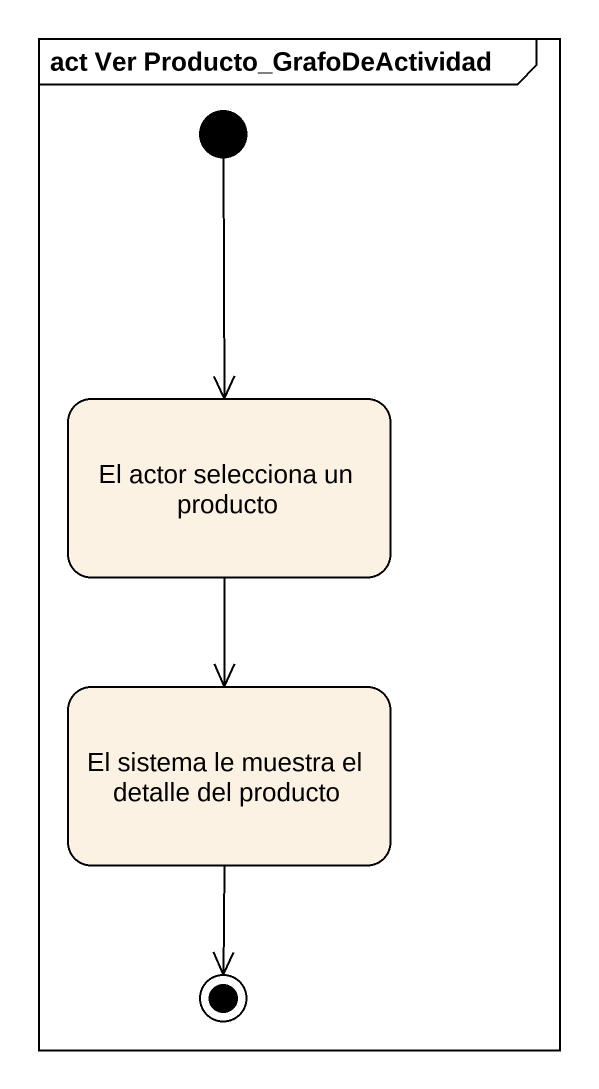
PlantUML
@startuml
mainframe act Ver Producto_GrafoDeActividad
hide empty description
state "El actor selecciona un producto" as El_actor_selecciona_un
state "El sistema le muestra el detalle del producto" as El_sistema_le_muestra_el
[*] --> El_actor_selecciona_un
El_actor_selecciona_un --> El_sistema_le_muestra_el
El_sistema_le_muestra_el --> [*]
@enduml
